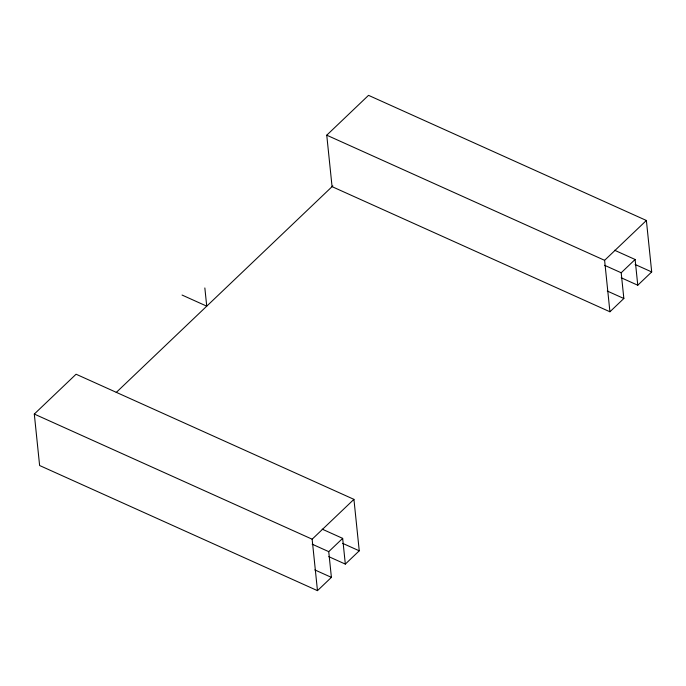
<?xml version="1.0" encoding="UTF-8"?>
<svg xmlns="http://www.w3.org/2000/svg" width="686" height="686" viewBox="0 0 686 686"><rect width="100%" height="100%" fill="white"/><g stroke="black" fill="none" stroke-linecap="round" stroke-linejoin="round"><path stroke-width="1.03" d="M322.188 529.146L342.666 538.364L328.74 551.647L331.398 577.372L317.472 590.655L39.617 465.52L34.3 414.061L76.077 374.222L353.933 499.357L359.25 550.815L345.324 564.098L328.748 556.629M614.639 250.27L635.116 259.488L621.19 272.771L623.848 298.504L609.923 311.778L332.067 186.643L326.75 135.185L368.528 95.345L646.384 220.48L651.7 271.939L637.774 285.222L621.199 277.761M116.217 392.478L332.847 185.906M317.472 590.655L312.147 539.196L353.933 499.357M609.923 311.778L604.606 260.32L646.384 220.48M635.125 264.479L651.7 271.939M326.75 135.185L604.606 260.32M604.615 265.31L621.19 272.771M607.273 291.036L623.848 298.504M182.064 295.049L206.735 306.162L204.848 287.949M342.674 543.355L359.25 550.815M34.3 414.061L312.147 539.196M312.164 544.178L328.74 551.647M314.823 569.912L331.398 577.372M635.116 259.488L637.774 285.222M342.666 538.364L345.324 564.098"/></g></svg>
